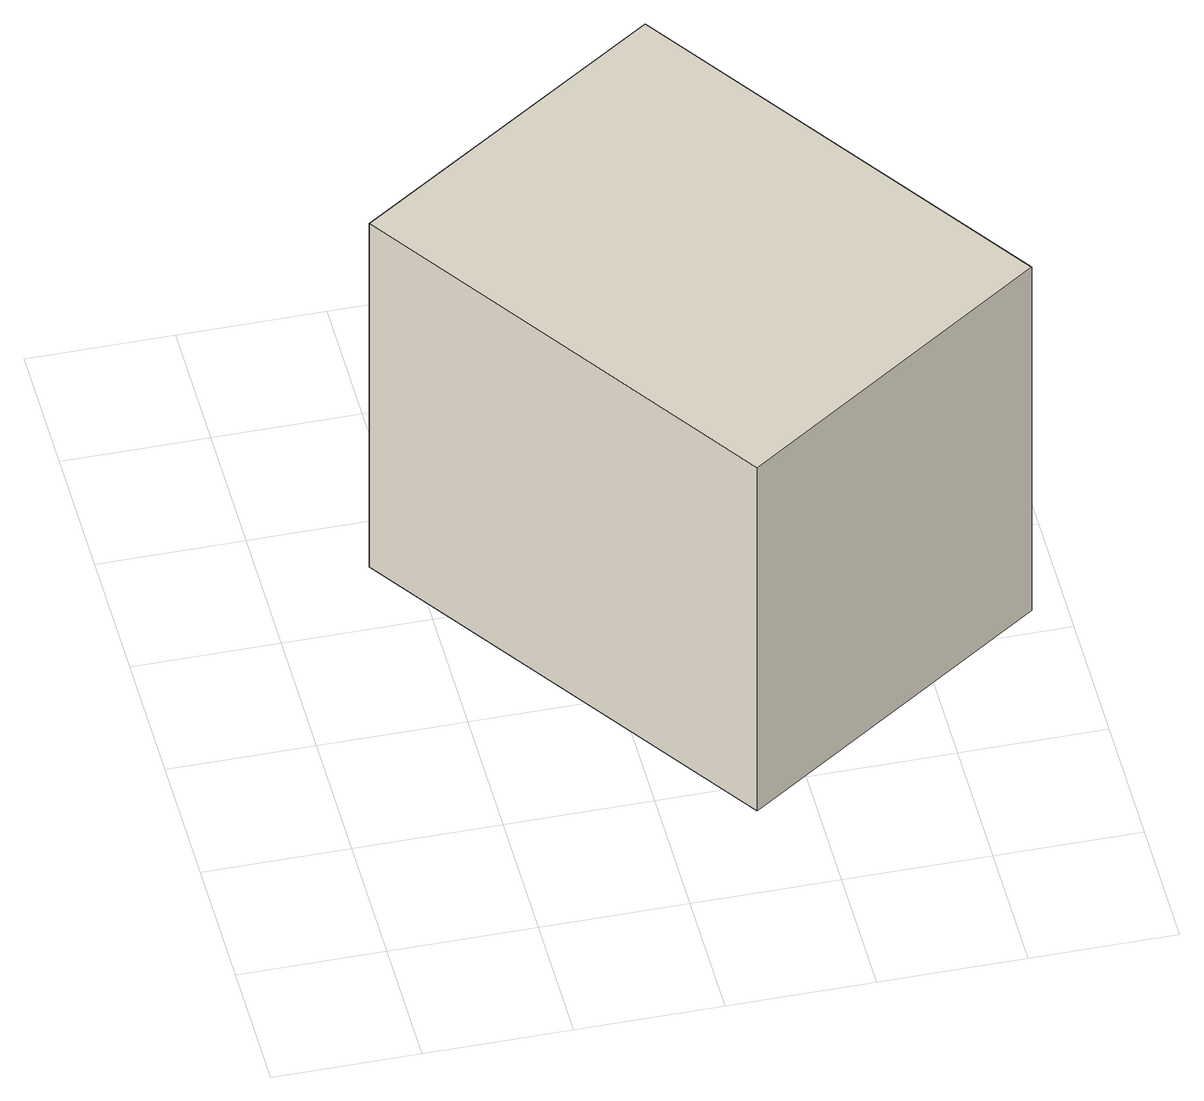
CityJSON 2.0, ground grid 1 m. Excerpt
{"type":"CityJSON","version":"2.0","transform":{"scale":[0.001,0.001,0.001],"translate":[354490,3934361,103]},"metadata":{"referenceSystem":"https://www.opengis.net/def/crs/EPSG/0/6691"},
"CityObjects":{
"building1":{"type":"Building","attributes":{"BuildingIDAttribute.prefecture":"14","BuildingIDAttribute.city":"14153","BuildingDetailAttribute.surveyYear":2015},"geometry":[{"type":"Solid","lod":"1","boundaries":[[[[0,1,2,3]],[[2,4,5,3]],[[1,6,4,2]],[[0,7,6,1]],[[3,5,7,0]],[[4,6,7,5]]]]}]}
},
"vertices":[
[4768,2209,300],[2620,754,300],[714,3577,300],[2871,5021,300],[714,3577,3300],[2871,5021,3300],[2620,754,3300],[4768,2209,3300]
]}
